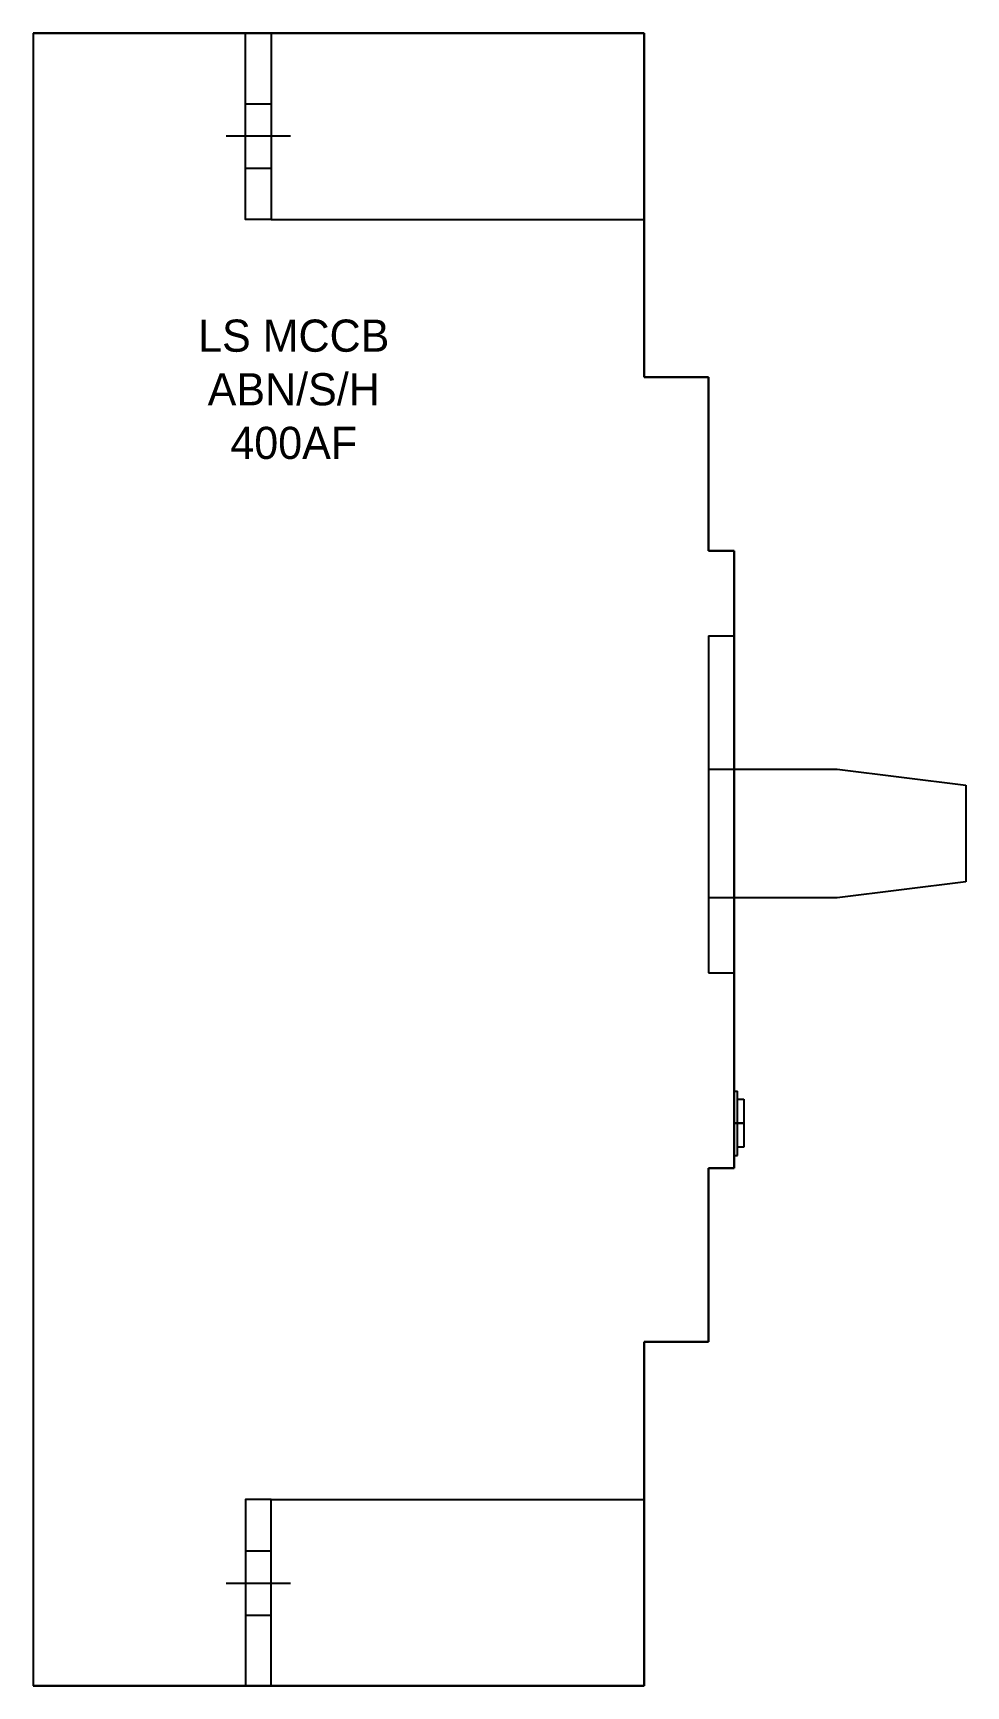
# Model space of a CAD drawing. Header units: millimetres. Extents: x 0 to 145, y 0 to 257.
import ezdxf

# ---------------------------------------------------------------- set-up
doc = ezdxf.new("R2010")
doc.units = ezdxf.units.MM

# ---------------------------------------------------------------- blocks, each defined once
blk = doc.blocks.new('HCC2 LS 400AF')
at = {"color": 7}
for p, q in [((0, 0), (0, -257)), ((95, 0), (0, 0)), ((0, 0), (0, -257)), ((0, 0), (95, 0)), ((95, 0), (95, -15.3)), ((95, -15.3), (95, 0)), ((33, -11), (37, -11)), ((95, -15.3), (95, -24.9)), ((95, -24.9), (95, -15.3)), ((30, -16), (40, -16)), ((33, -21), (37, -21)), ((95, -24.9), (95, -53.5)), ((95, -53.5), (95, -24.9)), ((37, -29), (95, -29)), ((105, -53.5), (95, -53.5)), ((95, -53.5), (105, -53.5)), ((105, -80.5), (105, -53.5)), ((105, -53.5), (105, -80.5)), ((109, -80.5), (105, -80.5)), ((105, -80.5), (109, -80.5)), ((109, -176.5), (109, -80.5)), ((109, -80.5), (109, -176.5)), ((105, -93.7), (105, -146.1)), ((105, -93.7), (105, -146.1)), ((105, -93.7), (109, -93.7)), ((105, -114.45), (125, -114.45)), ((105, -114.45), (113, -114.45)), ((113, -114.45), (125, -114.45)), ((125, -114.45), (145, -116.95)), ((125, -114.45), (145, -116.95)), ((145, -116.95), (145, -131.95)), ((145, -116.95), (145, -131.95)), ((145, -131.95), (125, -134.45)), ((145, -131.95), (125, -134.45)), ((125, -134.45), (105, -134.45)), ((113, -134.45), (105, -134.45)), ((125, -134.45), (113, -134.45)), ((105, -146.1), (109, -146.1)), ((109, -164.5), (109.5, -164.5)), ((109.5, -169.5), (109.5, -164.5)), ((109.5, -174.5), (109.5, -164.5)), ((109.5, -165.75), (110.5, -165.75)), ((110.5, -165.75), (110.5, -169.5)), ((110.5, -165.75), (110.5, -173.25)), ((109.5, -169.5), (109, -169.5)), ((109, -169.5), (109.5, -169.5)), ((109.5, -174.5), (109.5, -169.5)), ((109.5, -169.5), (110.5, -169.5)), ((110.5, -169.5), (109.5, -169.5)), ((110.5, -169.5), (110.5, -173.25)), ((109, -174.5), (109.5, -174.5)), ((110.5, -173.25), (109.5, -173.25)), ((105, -203.5), (105, -176.5)), ((105, -176.5), (109, -176.5)), ((105, -176.5), (105, -203.5)), ((109, -176.5), (105, -176.5)), ((95, -203.5), (95, -232.1)), ((95, -232.1), (95, -203.5)), ((95, -203.5), (105, -203.5)), ((105, -203.5), (95, -203.5)), ((37, -228), (95, -228)), ((95, -232.1), (95, -241.7)), ((95, -241.7), (95, -232.1)), ((33, -236), (37, -236)), ((30, -241), (40, -241)), ((95, -241.7), (95, -257)), ((95, -257), (95, -241.7)), ((33, -246), (37, -246)), ((95, -257), (0, -257)), ((0, -257), (95, -257))]:
    blk.add_line(p, q, dxfattribs=at)
for points in [[(33, 0), (37, 0), (37, -29), (33, -29)], [(33, -257), (37, -257), (37, -228), (33, -228)]]:
    blk.add_lwpolyline(points, close=True, dxfattribs=at)
at = {"insert": (59.36, -44.55), "char_height": 5, "attachment_point": 3}
blk.add_mtext_dynamic_manual_height_columns('\\pxqc;{\\C1;LS MCCB\\PABN/S/H\\P400AF}', width=37.6867, gutter_width=1, heights=[0], dxfattribs=at)

msp = doc.modelspace()

# ---------------------------------------------------------------- block references
msp.add_blockref('HCC2 LS 400AF', (0, 257))

doc.saveas('drawing.dxf')
